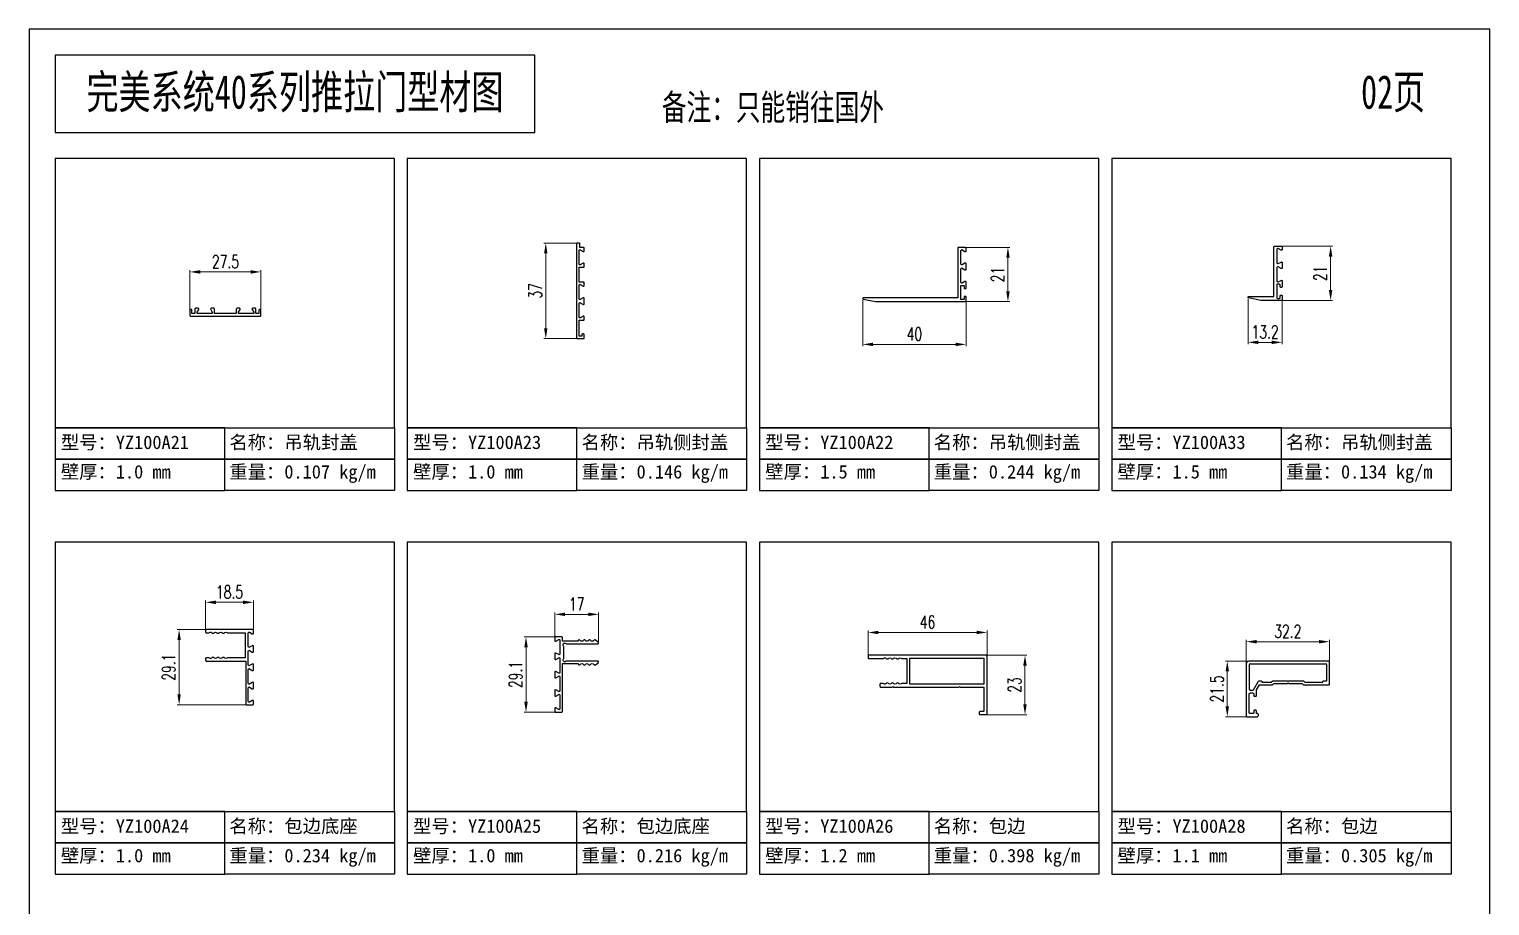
# Model space of a CAD drawing. Header units: millimetres. Extents: x 4423 to 13326, y -1516 to 5738.
# Drawn here: x 9499 to 10064, y 5277 to 5616 of the extents above; entities that cross this region are included whole.
import ezdxf

# ---------------------------------------------------------------- set-up
doc = ezdxf.new("R2010")
doc.units = ezdxf.units.MM
doc.header["$LTSCALE"] = 0.5
doc.layers.add('铝型材', color=1, linetype='Continuous')
doc.styles.add('CTXT', font='romand.shx', dxfattribs={"width": 0.7, "height": 5})
doc.styles.get("Standard").update_dxf_attribs({"font": 'swissc.ttf', "height": 3})
doc.styles.add('汇总标注', font='romand.shx', dxfattribs={"width": 0.7, "height": 5})
doc.dimstyles.new('1汇总比例', dxfattribs={"dimscale": 0, "dimtxt": 5, "dimasz": 4, "dimexe": 0.7, "dimexo": 0.625, "dimgap": 1.5, "dimtad": 1, "dimzin": 9, "dimdsep": 46, "dimtxsty": '汇总标注', "dimcen": 0, "dimclrd": 3, "dimclre": 3, "dimclrt": 2, "dimadec": 1, "dimazin": 2, "dimtfac": 1, "dimtofl": 0, "dimtmove": 0, "dimatfit": 3, "dimfxl": 0, "dimtolj": 1, "dimlwd": 13, "dimlwe": 13, "dimarcsym": 0})

# ---------------------------------------------------------------- blocks, each defined once
blk = doc.blocks.new('*D118')
at = {"layer": 'Defpoints', "color": 0, "lineweight": 30, "ltscale": 0.4, "transparency": 16777216}
for p in [(9561.46, 5521.8), (9561.46, 5505.97), (9588.96, 5505.97)]:
    blk.add_point(p, dxfattribs=at)
at = {"layer": '铝型材', "color": 3, "lineweight": 13, "ltscale": 0.4, "transparency": 16777216}
for p, q in [((9561.46, 5506.59), (9561.46, 5522.5)), ((9584.96, 5521.8), (9565.46, 5521.8)), ((9588.96, 5506.59), (9588.96, 5522.5))]:
    blk.add_line(p, q, dxfattribs=at)
at = {"layer": '铝型材', "color": 3, "lineweight": 30, "ltscale": 0.4, "transparency": 16777216}
for points in [[(9565.46, 5522.46), (9565.46, 5521.13), (9561.46, 5521.8)], [(9584.96, 5522.46), (9584.96, 5521.13), (9588.96, 5521.8)]]:
    blk.add_solid(points, dxfattribs=at)
at = {"layer": '铝型材', "color": 2, "ltscale": 0.4, "transparency": 16777216, "insert": (9575.21, 5525.8), "char_height": 5, "attachment_point": 5, "style": '汇总标注'}
blk.add_mtext('\\A1;27.5', dxfattribs=at)
blk = doc.blocks.new('*D119')
at = {"layer": 'Defpoints', "color": 0, "lineweight": 30, "ltscale": 0.4, "transparency": 16777216}
for p in [(9699.12, 5532.98), (9711.67, 5532.98), (9712.52, 5495.98)]:
    blk.add_point(p, dxfattribs=at)
at = {"layer": '铝型材', "color": 3, "lineweight": 13, "ltscale": 0.4, "transparency": 16777216}
for p, q in [((9711.04, 5532.98), (9698.42, 5532.98)), ((9699.12, 5499.98), (9699.12, 5528.98)), ((9711.89, 5495.98), (9698.42, 5495.98))]:
    blk.add_line(p, q, dxfattribs=at)
at = {"layer": '铝型材', "color": 3, "lineweight": 30, "ltscale": 0.4, "transparency": 16777216}
for points in [[(9698.45, 5528.98), (9699.78, 5528.98), (9699.12, 5532.98)], [(9698.45, 5499.98), (9699.78, 5499.98), (9699.12, 5495.98)]]:
    blk.add_solid(points, dxfattribs=at)
at = {"layer": '铝型材', "color": 2, "ltscale": 0.4, "transparency": 16777216, "insert": (9695.12, 5514.48), "char_height": 5, "attachment_point": 5, "rotation": 90, "style": '汇总标注'}
blk.add_mtext('\\A1;37', dxfattribs=at)
blk = doc.blocks.new('*D120')
at = {"layer": 'Defpoints', "color": 0, "lineweight": 30, "ltscale": 0.4, "transparency": 16777216}
for p in [(9860.03, 5531.29), (9859.02, 5510.29), (9877.91, 5510.29)]:
    blk.add_point(p, dxfattribs=at)
at = {"layer": '铝型材', "color": 3, "lineweight": 13, "ltscale": 0.4, "transparency": 16777216}
for p, q in [((9860.66, 5531.29), (9878.61, 5531.29)), ((9877.91, 5527.29), (9877.91, 5514.29)), ((9859.65, 5510.29), (9878.61, 5510.29))]:
    blk.add_line(p, q, dxfattribs=at)
at = {"layer": '铝型材', "color": 3, "lineweight": 30, "ltscale": 0.4, "transparency": 16777216}
for points in [[(9877.25, 5527.29), (9878.58, 5527.29), (9877.91, 5531.29)], [(9877.25, 5514.29), (9878.58, 5514.29), (9877.91, 5510.29)]]:
    blk.add_solid(points, dxfattribs=at)
at = {"layer": '铝型材', "color": 2, "ltscale": 0.4, "transparency": 16777216, "insert": (9873.91, 5520.79), "char_height": 5, "attachment_point": 5, "rotation": 90, "style": '汇总标注'}
blk.add_mtext('\\A1;21', dxfattribs=at)
blk = doc.blocks.new('*D121')
at = {"layer": 'Defpoints', "color": 0, "lineweight": 30, "ltscale": 0.4, "transparency": 16777216}
for p in [(9821.73, 5511.52), (9861.73, 5511.31), (9821.73, 5493.76)]:
    blk.add_point(p, dxfattribs=at)
at = {"layer": '铝型材', "color": 3, "lineweight": 13, "ltscale": 0.4, "transparency": 16777216}
for p, q in [((9821.73, 5510.9), (9821.73, 5493.06)), ((9861.73, 5510.69), (9861.73, 5493.06)), ((9857.73, 5493.76), (9825.73, 5493.76))]:
    blk.add_line(p, q, dxfattribs=at)
at = {"layer": '铝型材', "color": 3, "lineweight": 30, "ltscale": 0.4, "transparency": 16777216}
for points in [[(9825.73, 5494.42), (9825.73, 5493.09), (9821.73, 5493.76)], [(9857.73, 5494.42), (9857.73, 5493.09), (9861.73, 5493.76)]]:
    blk.add_solid(points, dxfattribs=at)
at = {"layer": '铝型材', "color": 2, "ltscale": 0.4, "transparency": 16777216, "insert": (9841.73, 5497.76), "char_height": 5, "attachment_point": 5, "style": '汇总标注'}
blk.add_mtext('\\A1;40', dxfattribs=at)
blk = doc.blocks.new('*D122')
at = {"layer": 'Defpoints', "color": 0, "lineweight": 30, "ltscale": 0.4, "transparency": 16777216}
for p in [(9982.11, 5531.76), (10002.73, 5531.76), (9982.11, 5510.76)]:
    blk.add_point(p, dxfattribs=at)
at = {"layer": '铝型材', "color": 3, "lineweight": 13, "ltscale": 0.4, "transparency": 16777216}
for p, q in [((9982.73, 5531.76), (10003.43, 5531.76)), ((10002.73, 5514.76), (10002.73, 5527.76)), ((9982.73, 5510.76), (10003.43, 5510.76))]:
    blk.add_line(p, q, dxfattribs=at)
at = {"layer": '铝型材', "color": 3, "lineweight": 30, "ltscale": 0.4, "transparency": 16777216}
for points in [[(10002.06, 5527.76), (10003.4, 5527.76), (10002.73, 5531.76)], [(10002.06, 5514.76), (10003.4, 5514.76), (10002.73, 5510.76)]]:
    blk.add_solid(points, dxfattribs=at)
at = {"layer": '铝型材', "color": 2, "ltscale": 0.4, "transparency": 16777216, "insert": (9998.73, 5521.26), "char_height": 5, "attachment_point": 5, "rotation": 90, "style": '汇总标注'}
blk.add_mtext('\\A1;21', dxfattribs=at)
blk = doc.blocks.new('*D123')
at = {"layer": 'Defpoints', "color": 0, "lineweight": 30, "ltscale": 0.4, "transparency": 16777216}
for p in [(9970.78, 5512), (9983.98, 5511.79), (9970.78, 5494.55)]:
    blk.add_point(p, dxfattribs=at)
at = {"layer": '铝型材', "color": 3, "lineweight": 13, "ltscale": 0.4, "transparency": 16777216}
for p, q in [((9970.78, 5511.37), (9970.78, 5493.85)), ((9983.98, 5511.16), (9983.98, 5493.85)), ((9979.98, 5494.55), (9974.78, 5494.55))]:
    blk.add_line(p, q, dxfattribs=at)
at = {"layer": '铝型材', "color": 3, "lineweight": 30, "ltscale": 0.4, "transparency": 16777216}
for points in [[(9974.78, 5495.22), (9974.78, 5493.88), (9970.78, 5494.55)], [(9979.98, 5495.22), (9979.98, 5493.88), (9983.98, 5494.55)]]:
    blk.add_solid(points, dxfattribs=at)
at = {"layer": '铝型材', "color": 2, "ltscale": 0.4, "transparency": 16777216, "insert": (9977.38, 5498.55), "char_height": 5, "attachment_point": 5, "style": '汇总标注'}
blk.add_mtext('\\A1;13.2', dxfattribs=at)
blk = doc.blocks.new('*D124')
at = {"layer": 'Defpoints', "color": 0, "lineweight": 30, "ltscale": 0.4, "transparency": 16777216}
for p in [(9567.55, 5393.96), (9567.55, 5382.75), (9586.05, 5382.56)]:
    blk.add_point(p, dxfattribs=at)
at = {"layer": '铝型材', "color": 3, "lineweight": 13, "ltscale": 0.4, "transparency": 16777216}
for p, q in [((9567.55, 5383.38), (9567.55, 5394.66)), ((9582.05, 5393.96), (9571.55, 5393.96)), ((9586.05, 5383.19), (9586.05, 5394.66))]:
    blk.add_line(p, q, dxfattribs=at)
at = {"layer": '铝型材', "color": 3, "lineweight": 30, "ltscale": 0.4, "transparency": 16777216}
for points in [[(9571.55, 5394.63), (9571.55, 5393.29), (9567.55, 5393.96)], [(9582.05, 5394.63), (9582.05, 5393.29), (9586.05, 5393.96)]]:
    blk.add_solid(points, dxfattribs=at)
at = {"layer": '铝型材', "color": 2, "ltscale": 0.4, "transparency": 16777216, "insert": (9576.8, 5397.96), "char_height": 5, "attachment_point": 5, "style": '汇总标注'}
blk.add_mtext('\\A1;18.5', dxfattribs=at)
blk = doc.blocks.new('*D125')
at = {"layer": 'Defpoints', "color": 0, "lineweight": 30, "ltscale": 0.4, "transparency": 16777216}
for p in [(9568.74, 5383.4), (9557.29, 5354.3), (9584.55, 5354.3)]:
    blk.add_point(p, dxfattribs=at)
at = {"layer": '铝型材', "color": 3, "lineweight": 13, "ltscale": 0.4, "transparency": 16777216}
for p, q in [((9568.11, 5383.4), (9556.59, 5383.4)), ((9557.29, 5379.4), (9557.29, 5358.3)), ((9583.93, 5354.3), (9556.59, 5354.3))]:
    blk.add_line(p, q, dxfattribs=at)
at = {"layer": '铝型材', "color": 3, "lineweight": 30, "ltscale": 0.4, "transparency": 16777216}
for points in [[(9556.62, 5379.4), (9557.95, 5379.4), (9557.29, 5383.4)], [(9556.62, 5358.3), (9557.95, 5358.3), (9557.29, 5354.3)]]:
    blk.add_solid(points, dxfattribs=at)
at = {"layer": '铝型材', "color": 2, "ltscale": 0.4, "transparency": 16777216, "insert": (9553.29, 5368.85), "char_height": 5, "attachment_point": 5, "rotation": 90, "style": '汇总标注'}
blk.add_mtext('\\A1;29.1', dxfattribs=at)
blk = doc.blocks.new('*D126')
at = {"layer": 'Defpoints', "color": 0, "lineweight": 30, "ltscale": 0.4, "transparency": 16777216}
for p in [(9719.58, 5389.3), (9702.58, 5379.84), (9719.58, 5378.19)]:
    blk.add_point(p, dxfattribs=at)
at = {"layer": '铝型材', "color": 3, "lineweight": 13, "ltscale": 0.4, "transparency": 16777216}
for p, q in [((9702.58, 5380.47), (9702.58, 5390)), ((9706.58, 5389.3), (9715.58, 5389.3)), ((9719.58, 5378.82), (9719.58, 5390))]:
    blk.add_line(p, q, dxfattribs=at)
at = {"layer": '铝型材', "color": 3, "lineweight": 30, "ltscale": 0.4, "transparency": 16777216}
for points in [[(9706.58, 5389.97), (9706.58, 5388.63), (9702.58, 5389.3)], [(9715.58, 5389.97), (9715.58, 5388.63), (9719.58, 5389.3)]]:
    blk.add_solid(points, dxfattribs=at)
at = {"layer": '铝型材', "color": 2, "ltscale": 0.4, "transparency": 16777216, "insert": (9711.08, 5393.3), "char_height": 5, "attachment_point": 5, "style": '汇总标注'}
blk.add_mtext('\\A1;17', dxfattribs=at)
blk = doc.blocks.new('*D127')
at = {"layer": 'Defpoints', "color": 0, "lineweight": 30, "ltscale": 0.4, "transparency": 16777216}
for p in [(9704.08, 5380.57), (9691.48, 5351.47), (9704.08, 5351.47)]:
    blk.add_point(p, dxfattribs=at)
at = {"layer": '铝型材', "color": 3, "lineweight": 13, "ltscale": 0.4, "transparency": 16777216}
for p, q in [((9703.45, 5380.57), (9690.78, 5380.57)), ((9691.48, 5376.57), (9691.48, 5355.47)), ((9703.45, 5351.47), (9690.78, 5351.47))]:
    blk.add_line(p, q, dxfattribs=at)
at = {"layer": '铝型材', "color": 3, "lineweight": 30, "ltscale": 0.4, "transparency": 16777216}
for points in [[(9690.82, 5376.57), (9692.15, 5376.57), (9691.48, 5380.57)], [(9690.82, 5355.47), (9692.15, 5355.47), (9691.48, 5351.47)]]:
    blk.add_solid(points, dxfattribs=at)
at = {"layer": '铝型材', "color": 2, "ltscale": 0.4, "transparency": 16777216, "insert": (9687.48, 5366.02), "char_height": 5, "attachment_point": 5, "rotation": 90, "style": '汇总标注'}
blk.add_mtext('\\A1;29.1', dxfattribs=at)
blk = doc.blocks.new('*D128')
at = {"layer": 'Defpoints', "color": 0, "lineweight": 30, "ltscale": 0.4, "transparency": 16777216}
for p in [(9823.81, 5382.29), (9823.81, 5372.83), (9869.81, 5371.79)]:
    blk.add_point(p, dxfattribs=at)
at = {"layer": '铝型材', "color": 3, "lineweight": 13, "ltscale": 0.4, "transparency": 16777216}
for p, q in [((9823.81, 5373.46), (9823.81, 5382.99)), ((9865.81, 5382.29), (9827.81, 5382.29)), ((9869.81, 5372.41), (9869.81, 5382.99))]:
    blk.add_line(p, q, dxfattribs=at)
at = {"layer": '铝型材', "color": 3, "lineweight": 30, "ltscale": 0.4, "transparency": 16777216}
for points in [[(9827.81, 5382.96), (9827.81, 5381.63), (9823.81, 5382.29)], [(9865.81, 5382.96), (9865.81, 5381.63), (9869.81, 5382.29)]]:
    blk.add_solid(points, dxfattribs=at)
at = {"layer": '铝型材', "color": 2, "ltscale": 0.4, "transparency": 16777216, "insert": (9846.81, 5386.29), "char_height": 5, "attachment_point": 5, "style": '汇总标注'}
blk.add_mtext('\\A1;46', dxfattribs=at)
blk = doc.blocks.new('*D129')
at = {"layer": 'Defpoints', "color": 0, "lineweight": 30, "ltscale": 0.4, "transparency": 16777216}
for p in [(9867.11, 5373.48), (9868.31, 5350.48), (9884.5, 5350.48)]:
    blk.add_point(p, dxfattribs=at)
at = {"layer": '铝型材', "color": 3, "lineweight": 13, "ltscale": 0.4, "transparency": 16777216}
for p, q in [((9867.73, 5373.48), (9885.2, 5373.48)), ((9884.5, 5369.48), (9884.5, 5354.48)), ((9868.94, 5350.48), (9885.2, 5350.48))]:
    blk.add_line(p, q, dxfattribs=at)
at = {"layer": '铝型材', "color": 3, "lineweight": 30, "ltscale": 0.4, "transparency": 16777216}
for points in [[(9883.83, 5369.48), (9885.17, 5369.48), (9884.5, 5373.48)], [(9883.83, 5354.48), (9885.17, 5354.48), (9884.5, 5350.48)]]:
    blk.add_solid(points, dxfattribs=at)
at = {"layer": '铝型材', "color": 2, "ltscale": 0.4, "transparency": 16777216, "insert": (9880.5, 5361.98), "char_height": 5, "attachment_point": 5, "rotation": 90, "style": '汇总标注'}
blk.add_mtext('\\A1;23', dxfattribs=at)
blk = doc.blocks.new('*D130')
at = {"layer": 'Defpoints', "color": 0, "lineweight": 30, "ltscale": 0.4, "transparency": 16777216}
for p in [(10002.27, 5378.72), (9970.07, 5368.74), (10002.27, 5368.74)]:
    blk.add_point(p, dxfattribs=at)
at = {"layer": '铝型材', "color": 3, "lineweight": 13, "ltscale": 0.4, "transparency": 16777216}
for p, q in [((9970.07, 5369.37), (9970.07, 5379.42)), ((10002.27, 5369.37), (10002.27, 5379.42)), ((9974.07, 5378.72), (9998.27, 5378.72))]:
    blk.add_line(p, q, dxfattribs=at)
at = {"layer": '铝型材', "color": 3, "lineweight": 30, "ltscale": 0.4, "transparency": 16777216}
for points in [[(9974.07, 5379.38), (9974.07, 5378.05), (9970.07, 5378.72)], [(9998.27, 5379.38), (9998.27, 5378.05), (10002.27, 5378.72)]]:
    blk.add_solid(points, dxfattribs=at)
at = {"layer": '铝型材', "color": 2, "ltscale": 0.4, "transparency": 16777216, "insert": (9986.17, 5382.72), "char_height": 5, "attachment_point": 5, "style": '汇总标注'}
blk.add_mtext('\\A1;32.2', dxfattribs=at)
blk = doc.blocks.new('*D131')
at = {"layer": 'Defpoints', "color": 0, "lineweight": 30, "ltscale": 0.4, "transparency": 16777216}
for p in [(9973.49, 5371.19), (9962.75, 5349.69), (9971.32, 5349.69)]:
    blk.add_point(p, dxfattribs=at)
at = {"layer": '铝型材', "color": 3, "lineweight": 13, "ltscale": 0.4, "transparency": 16777216}
for p, q in [((9972.87, 5371.19), (9962.05, 5371.19)), ((9962.75, 5367.19), (9962.75, 5353.69)), ((9970.7, 5349.69), (9962.05, 5349.69))]:
    blk.add_line(p, q, dxfattribs=at)
at = {"layer": '铝型材', "color": 3, "lineweight": 30, "ltscale": 0.4, "transparency": 16777216}
for points in [[(9962.09, 5367.19), (9963.42, 5367.19), (9962.75, 5371.19)], [(9962.09, 5353.69), (9963.42, 5353.69), (9962.75, 5349.69)]]:
    blk.add_solid(points, dxfattribs=at)
at = {"layer": '铝型材', "color": 2, "ltscale": 0.4, "transparency": 16777216, "insert": (9958.75, 5360.44), "char_height": 5, "attachment_point": 5, "rotation": 90, "style": '汇总标注'}
blk.add_mtext('\\A1;21.5', dxfattribs=at)
blk = doc.blocks.new('YZ100A21', base_point=(25.12, 9.23))
at = {"layer": '铝型材', "ltscale": 0.4}
blk.add_lwpolyline([(11.37, 11.43), (11.37, 9.53, 0.414214), (11.67, 9.23), (38.57, 9.23, 0.414214), (38.87, 9.53), (38.87, 11.43, 0.414214), (38.57, 11.73), (38.37, 11.73, 0.414214), (38.07, 11.43), (38.07, 10.23), (36.92, 10.23), (36.92, 11.93, 0.414214), (36.62, 12.23), (35.67, 12.23, 0.57735), (35.41, 11.78), (36.05, 10.68, -0.57735), (35.79, 10.23), (30.46, 10.23, -0.57735), (30.2, 10.68), (30.83, 11.78, 0.57735), (30.57, 12.23), (29.62, 12.23, 0.414214), (29.32, 11.93), (29.32, 10.23), (20.92, 10.23), (20.92, 11.93, 0.414214), (20.62, 12.23), (19.67, 12.23, 0.57735), (19.41, 11.78), (20.05, 10.68, -0.57735), (19.79, 10.23), (14.46, 10.23, -0.57735), (14.2, 10.68), (14.83, 11.78, 0.57735), (14.57, 12.23), (13.62, 12.23, 0.414214), (13.32, 11.93), (13.32, 10.23), (12.17, 10.23), (12.17, 11.43, 0.414214), (11.87, 11.73), (11.67, 11.73, 0.414214)], format="xyb", close=True, dxfattribs=at)
blk = doc.blocks.new('YZ100A23', base_point=(17.48, 7.09))
at = {"layer": '铝型材', "ltscale": 0.4}
blk.add_lwpolyline([(20.48, 1.07), (20.48, 2.27, 0.414214), (20.18, 2.57), (19.78, 2.57, 0.414214), (19.48, 2.27), (19.48, 1.77), (18.48, 1.77), (18.48, 7.94), (20.18, 7.94, 0.414214), (20.48, 8.24), (20.48, 9.19, 0.57735), (20.03, 9.45), (18.93, 8.81, -0.57735), (18.48, 9.07), (18.48, 14.4, -0.57735), (18.93, 14.66), (20.03, 14.03, 0.57735), (20.48, 14.29), (20.48, 16.29, 0.57735), (20.03, 16.55), (18.93, 15.91, -0.57735), (18.48, 16.17), (18.48, 21.5, -0.57735), (18.93, 21.76), (20.03, 21.13, 0.57735), (20.48, 21.39), (20.48, 22.34, 0.414214), (20.18, 22.64), (18.48, 22.64), (18.48, 28.43), (20.18, 28.43, 0.414214), (20.48, 28.73), (20.48, 29.68, 0.57735), (20.03, 29.94), (18.93, 29.31, -0.57735), (18.48, 29.57), (18.48, 34.9, -0.57735), (18.93, 35.16), (20.03, 34.52, 0.57735), (20.48, 34.78), (20.48, 35.73, 0.414214), (20.18, 36.03), (18.78, 36.03), (18.78, 37.47, 0.414214), (18.48, 37.77), (17.78, 37.77, 0.414214), (17.48, 37.47), (17.48, 1.07, 0.414214), (17.78, 0.77), (20.18, 0.77, 0.414214)], format="xyb", close=True, dxfattribs=at)
blk = doc.blocks.new('YZ100A22', base_point=(50.32, 4.17))
at = {"layer": '铝型材', "ltscale": 0.4}
blk.add_lwpolyline([(52.72, 3.77, -0.414214), (52.42, 3.47), (51.72, 3.47, -0.414214), (51.42, 3.77), (51.42, 8.67, -0.414214), (51.72, 8.97), (52.42, 8.97, -0.414214), (52.72, 8.67), (52.72, 8.02, 0.414214), (53.02, 7.72), (53.22, 7.72, 0.414214), (53.52, 8.02), (53.52, 10.19, 0.57735), (53.07, 10.45), (51.97, 9.81, -0.57735), (51.52, 10.07), (51.52, 15.4, -0.57735), (51.97, 15.66), (53.07, 15.03, 0.57735), (53.52, 15.29), (53.52, 17.29, 0.57735), (53.07, 17.55), (51.97, 16.91, -0.57735), (51.52, 17.17), (51.52, 22.5, -0.57735), (51.97, 22.76), (53.07, 22.13, 0.57735), (53.52, 22.39), (53.52, 23.17, 0.414214), (53.02, 23.67), (50.62, 23.67, 0.414214), (50.32, 23.37), (50.32, 4.17), (13.72, 4.17, 0.414214), (13.52, 3.97), (13.52, 3.84, 0.357511), (13.68, 3.64), (18.42, 2.69, 0.049389), (18.62, 2.67), (53.22, 2.67, 0.414214), (53.52, 2.97), (53.52, 4.42, 0.414214), (53.22, 4.72), (53.02, 4.72, 0.414214), (52.72, 4.42)], format="xyb", close=True, dxfattribs=at)
blk = doc.blocks.new('YZ100A33', base_point=(24.11, 5.93))
at = {"layer": '铝型材', "ltscale": 0.4}
blk.add_lwpolyline([(26.51, 5.53), (26.51, 6.18, -0.414214), (26.81, 6.48), (27.01, 6.48, -0.414214), (27.31, 6.18), (27.31, 4.73, -0.414214), (27.01, 4.43), (19.21, 4.43, -0.049389), (19.01, 4.45), (14.27, 5.4, -0.357511), (14.11, 5.59), (14.11, 5.73, -0.414214), (14.31, 5.93), (24.11, 5.93), (24.11, 25.13, -0.414214), (24.41, 25.43), (26.81, 25.43, -0.414214), (27.31, 24.93), (27.31, 24.14, -0.57735), (26.86, 23.88), (25.76, 24.52, 0.57735), (25.31, 24.26), (25.31, 18.93, 0.57735), (25.76, 18.67), (26.86, 19.3, -0.57735), (27.31, 19.04), (27.31, 17.04, -0.57735), (26.86, 16.78), (25.76, 17.42, 0.57735), (25.31, 17.16), (25.31, 11.83, 0.57735), (25.76, 11.57), (26.86, 12.2, -0.57735), (27.31, 11.94), (27.31, 9.78, -0.414214), (27.01, 9.48), (26.81, 9.48, -0.414214), (26.51, 9.78), (26.51, 10.43, 0.414214), (26.21, 10.73), (25.51, 10.73, 0.414214), (25.21, 10.43), (25.21, 5.53, 0.414214), (25.51, 5.23), (26.21, 5.23, 0.414214)], format="xyb", close=True, dxfattribs=at)
blk = doc.blocks.new('YZ100A24', base_point=(30.61, 30.28))
at = {"layer": '铝型材', "ltscale": 0.4}
blk.add_lwpolyline([(32.61, 5.42), (32.61, 6.5, 0.57735), (32.16, 6.76), (31.06, 6.13, -0.57735), (30.61, 6.39), (30.61, 11.72, -0.57735), (31.06, 11.98), (32.16, 11.34, 0.57735), (32.61, 11.6), (32.61, 13.53, 0.57735), (32.16, 13.79), (31.06, 13.16, -0.57735), (30.61, 13.42), (30.61, 18.82, -0.57735), (31.06, 19.08), (32.16, 18.44, 0.57735), (32.61, 18.7), (32.61, 20.63, 0.57735), (32.16, 20.89), (31.06, 20.26, -0.57735), (30.61, 20.52), (30.61, 25.92, -0.57735), (31.06, 26.18), (32.16, 25.54, 0.57735), (32.61, 25.8), (32.61, 27.73, 0.57735), (32.16, 27.99), (31.06, 27.36, -0.57735), (30.61, 27.62), (30.61, 32.95, -0.57735), (31.06, 33.21), (32.16, 32.57, 0.57735), (32.61, 32.83), (32.61, 33.92, 0.414214), (32.31, 34.22), (14.41, 34.22, 0.414214), (14.11, 33.92), (14.11, 33.22, 0.414214), (14.41, 32.92), (15.35, 32.92, -0.424619), (16.34, 33.08), (16.62, 32.87, 0.333333), (17.22, 32.87), (17.5, 33.08, -0.333411), (18.34, 33.08), (18.62, 32.87, 0.333333), (19.22, 32.87), (19.5, 33.08, -0.333372), (20.34, 33.08), (20.62, 32.87, 0.333333), (21.22, 32.87), (21.5, 33.08, -0.343771), (22.36, 33.06), (22.54, 32.92), (29.41, 32.92), (29.41, 23.32), (22.54, 23.32), (22.36, 23.17, -0.343805), (21.5, 23.16), (21.22, 23.37, 0.333333), (20.62, 23.37), (20.34, 23.16, -0.333411), (19.5, 23.16), (19.22, 23.37, 0.333333), (18.62, 23.37), (18.34, 23.16, -0.333411), (17.5, 23.16), (17.22, 23.37, 0.333333), (16.62, 23.37), (16.34, 23.16, -0.424619), (15.35, 23.32), (14.41, 23.32, 0.414214), (14.11, 23.02), (14.11, 22.32, 0.414214), (14.41, 22.02), (29.61, 22.02), (29.61, 5.42, 0.414214), (29.91, 5.12), (32.31, 5.12, 0.414214)], format="xyb", close=True, dxfattribs=at)
blk = doc.blocks.new('YZ100A25', base_point=(15.76, 26.91))
at = {"layer": '铝型材', "ltscale": 0.4}
blk.add_lwpolyline([(18.16, 21.43, -1.010051), (17.17, 22.42, 0.201513), (17.26, 22.63), (17.26, 27.05, 0.201513), (17.17, 27.27, -1.010051), (18.16, 28.26, 0.201513), (18.38, 28.17), (30.46, 28.17, 0.703367), (30.65, 28.7), (29.54, 29.62, 0.451183), (28.89, 29.51, -0.55), (27.63, 29.51, 0.55), (26.89, 29.51, -0.55), (25.63, 29.51, 0.55), (24.89, 29.51, -0.55), (23.63, 29.51, 0.862479), (22.84, 29.17), (16.76, 29.17), (16.76, 30.54, 0.414214), (16.46, 30.84), (14.06, 30.84, 0.414214), (13.76, 30.54), (13.76, 29.46, 0.57735), (14.21, 29.2), (15.31, 29.83, -0.57735), (15.76, 29.57), (15.76, 24.24, -0.57735), (15.31, 23.98), (14.21, 24.62, 0.57735), (13.76, 24.36), (13.76, 22.43, 0.57735), (14.21, 22.17), (15.31, 22.8, -0.57735), (15.76, 22.54), (15.76, 17.14, -0.57735), (15.31, 16.88), (14.21, 17.52, 0.57735), (13.76, 17.26), (13.76, 15.33, 0.57735), (14.21, 15.07), (15.31, 15.7, -0.57735), (15.76, 15.44), (15.76, 10.04, -0.57735), (15.31, 9.78), (14.21, 10.42, 0.57735), (13.76, 10.16), (13.76, 8.23, 0.57735), (14.21, 7.97), (15.31, 8.6, -0.57735), (15.76, 8.34), (15.76, 3.01, -0.57735), (15.31, 2.75), (14.21, 3.39, 0.57735), (13.76, 3.13), (13.76, 2.04, 0.414214), (14.06, 1.74), (16.46, 1.74, 0.414214), (16.76, 2.04), (16.76, 20.52), (22.84, 20.52, 0.862479), (23.63, 20.17, -0.55), (24.89, 20.17, 0.55), (25.63, 20.17, -0.55), (26.89, 20.17, 0.55), (27.63, 20.17, -0.55), (28.89, 20.17, 0.451183), (29.54, 20.07), (30.65, 20.99, 0.703367), (30.46, 21.52), (18.38, 21.52, 0.201513)], format="xyb", close=True, dxfattribs=at)
blk = doc.blocks.new('YZ100A26', base_point=(58.49, 18.15))
at = {"layer": '铝型材', "ltscale": 0.4}
blk.add_lwpolyline([(57.29, 3.61, -0.414214), (56.99, 3.31), (55.79, 3.31, 0.414214), (55.49, 3.01), (55.49, 2.41, 0.414214), (55.79, 2.11), (58.19, 2.11, 0.414214), (58.49, 2.41), (58.49, 24.81, 0.414214), (58.19, 25.11), (12.78, 25.11, 0.414214), (12.48, 24.81), (12.48, 24.11, 0.414214), (12.78, 23.81), (18.32, 23.81, -0.424619), (19.31, 23.97), (19.59, 23.76, 0.333333), (20.19, 23.76), (20.47, 23.97, -0.333411), (21.31, 23.97), (21.59, 23.76, 0.333333), (22.19, 23.76), (22.47, 23.97, -0.333411), (23.31, 23.97), (23.59, 23.76, 0.333333), (24.19, 23.76), (24.47, 23.97, -0.343805), (25.34, 23.95), (25.51, 23.81), (27.48, 23.81), (27.48, 14.21), (25.51, 14.21), (25.34, 14.06, -0.343771), (24.47, 14.05), (24.19, 14.26, 0.333333), (23.59, 14.26), (23.31, 14.05, -0.333372), (22.47, 14.05), (22.19, 14.26, 0.333333), (21.59, 14.26), (21.31, 14.05, -0.333411), (20.47, 14.05), (20.19, 14.26, 0.333333), (19.59, 14.26), (19.31, 14.05, -0.424619), (18.32, 14.21), (17.38, 14.21, 0.414214), (17.08, 13.91), (17.08, 13.06, 0.414214), (17.38, 12.76), (21.78, 12.76), (22.08, 13.06), (22.38, 12.76), (47.59, 12.76), (47.89, 13.06), (48.19, 12.76), (57.29, 12.76)], format="xyb", close=True, dxfattribs=at)
blk.add_lwpolyline([(57.29, 23.91), (57.29, 13.96), (28.68, 13.96), (28.68, 23.91)], close=True, dxfattribs=at)
blk = doc.blocks.new('YZ100A28', base_point=(16.68, 19.5))
at = {"layer": '铝型材', "ltscale": 0.4}
for points in [[(48.58, 24.99), (17.68, 24.99, 0.414214), (16.68, 23.99), (16.68, 3.79, 0.414214), (16.98, 3.49), (20.88, 3.49, 0.414214), (21.38, 3.99), (21.38, 4.39, 0.414214), (21.08, 4.69), (20.68, 4.69), (20.68, 5.69, 0.414214), (20.38, 5.99), (19.88, 5.99, 0.414214), (19.58, 5.69), (19.58, 4.99, -0.414214), (19.28, 4.69), (18.18, 4.69, -0.414214), (17.88, 4.99), (17.88, 12.39, -0.414214), (18.18, 12.69), (19.28, 12.69, -0.414214), (19.58, 12.39), (19.58, 11.69, 0.414214), (19.88, 11.39), (20.38, 11.39, 0.414214), (20.68, 11.69), (20.68, 13.71, -0.131652), (20.72, 13.86), (21.83, 15.79), (26.88, 15.79), (27.38, 16.29), (32.58, 16.29), (32.88, 16.59), (33.18, 16.29), (38.38, 16.29), (38.88, 15.79), (48.58, 15.79, 0.414214), (48.88, 16.09), (48.88, 24.69, 0.414214)], [(22.4, 17.39, -0.414214), (22.7, 17.09), (22.7, 16.89), (26.3, 16.89, 0.198912), (26.51, 16.98), (26.92, 17.39), (38.83, 17.39), (39.25, 16.98, 0.198912), (39.46, 16.89), (46.38, 16.89), (46.38, 17.09, -0.414214), (46.68, 17.39), (47.88, 17.39), (47.88, 23.89), (17.88, 23.89), (17.88, 14.09, 0.414214), (18.18, 13.79), (19.24, 13.79, 0.267949), (19.5, 13.94), (21.4, 17.24, -0.267949), (21.66, 17.39)]]:
    blk.add_lwpolyline(points, format="xyb", close=True, dxfattribs=at)

msp = doc.modelspace()

# ---------------------------------------------------------------- linework, layer by layer
at = {"layer": '铝型材', "ltscale": 0.4}
for points in [[(9499.2993, 4833.2095), (10064.2993, 4833.2095), (10064.2993, 5615.7095), (9499.2993, 5615.7095)], [(9509.2993, 5575.7095), (9694.9518, 5575.7095), (9694.9518, 5605.7095), (9509.2993, 5605.7095)], [(9509.2993, 5461.5153), (9640.5493, 5461.5153), (9640.5493, 5565.7095), (9509.2993, 5565.7095)], [(9645.5493, 5461.5153), (9776.7993, 5461.5153), (9776.7993, 5565.7095), (9645.5493, 5565.7095)], [(9781.7993, 5461.5153), (9913.0493, 5461.5153), (9913.0493, 5565.7095), (9781.7993, 5565.7095)], [(9918.0493, 5461.5153), (10049.2993, 5461.5153), (10049.2993, 5565.7095), (9918.0493, 5565.7095)], [(9509.2993, 5449.3624), (9574.9243, 5449.3624), (9574.9243, 5461.5153), (9509.2993, 5461.5153)], [(9574.9243, 5461.5153), (9640.5493, 5461.5153), (9640.5493, 5449.3624), (9574.9243, 5449.3624)], [(9645.5493, 5449.3624), (9711.1743, 5449.3624), (9711.1743, 5461.5153), (9645.5493, 5461.5153)], [(9711.1743, 5461.5153), (9776.7993, 5461.5153), (9776.7993, 5449.3624), (9711.1743, 5449.3624)], [(9781.7993, 5449.3624), (9847.4243, 5449.3624), (9847.4243, 5461.5153), (9781.7993, 5461.5153)], [(9847.4243, 5461.5153), (9913.0493, 5461.5153), (9913.0493, 5449.3624), (9847.4243, 5449.3624)], [(9918.0493, 5449.3624), (9983.6743, 5449.3624), (9983.6743, 5461.5153), (9918.0493, 5461.5153)], [(9983.6743, 5461.5153), (10049.2993, 5461.5153), (10049.2993, 5449.3624), (9983.6743, 5449.3624)], [(9509.2993, 5437.2095), (9574.9243, 5437.2095), (9574.9243, 5449.3624), (9509.2993, 5449.3624)], [(9574.9243, 5449.3624), (9640.5493, 5449.3624), (9640.5493, 5437.2095), (9574.9243, 5437.2095)], [(9645.5493, 5437.2095), (9711.1743, 5437.2095), (9711.1743, 5449.3624), (9645.5493, 5449.3624)], [(9711.1743, 5449.3624), (9776.7993, 5449.3624), (9776.7993, 5437.2095), (9711.1743, 5437.2095)], [(9781.7993, 5437.2095), (9847.4243, 5437.2095), (9847.4243, 5449.3624), (9781.7993, 5449.3624)], [(9847.4243, 5449.3624), (9913.0493, 5449.3624), (9913.0493, 5437.2095), (9847.4243, 5437.2095)], [(9918.0493, 5437.2095), (9983.6743, 5437.2095), (9983.6743, 5449.3624), (9918.0493, 5449.3624)], [(9983.6743, 5449.3624), (10049.2993, 5449.3624), (10049.2993, 5437.2095), (9983.6743, 5437.2095)], [(9509.2993, 5313.0153), (9640.5493, 5313.0153), (9640.5493, 5417.2095), (9509.2993, 5417.2095)], [(9645.5493, 5313.0153), (9776.7993, 5313.0153), (9776.7993, 5417.2095), (9645.5493, 5417.2095)], [(9781.7993, 5313.0153), (9913.0493, 5313.0153), (9913.0493, 5417.2095), (9781.7993, 5417.2095)], [(9918.0493, 5313.0153), (10049.2993, 5313.0153), (10049.2993, 5417.2095), (9918.0493, 5417.2095)], [(9509.2993, 5300.8624), (9574.9243, 5300.8624), (9574.9243, 5313.0153), (9509.2993, 5313.0153)], [(9574.9243, 5313.0153), (9640.5493, 5313.0153), (9640.5493, 5300.8624), (9574.9243, 5300.8624)], [(9645.5493, 5300.8624), (9711.1743, 5300.8624), (9711.1743, 5313.0153), (9645.5493, 5313.0153)], [(9711.1743, 5313.0153), (9776.7993, 5313.0153), (9776.7993, 5300.8624), (9711.1743, 5300.8624)], [(9781.7993, 5300.8624), (9847.4243, 5300.8624), (9847.4243, 5313.0153), (9781.7993, 5313.0153)], [(9847.4243, 5313.0153), (9913.0493, 5313.0153), (9913.0493, 5300.8624), (9847.4243, 5300.8624)], [(9918.0493, 5300.8624), (9983.6743, 5300.8624), (9983.6743, 5313.0153), (9918.0493, 5313.0153)], [(9983.6743, 5313.0153), (10049.2993, 5313.0153), (10049.2993, 5300.8624), (9983.6743, 5300.8624)], [(9509.2993, 5288.7095), (9574.9243, 5288.7095), (9574.9243, 5300.8624), (9509.2993, 5300.8624)], [(9574.9243, 5300.8624), (9640.5493, 5300.8624), (9640.5493, 5288.7095), (9574.9243, 5288.7095)], [(9645.5493, 5288.7095), (9711.1743, 5288.7095), (9711.1743, 5300.8624), (9645.5493, 5300.8624)], [(9711.1743, 5300.8624), (9776.7993, 5300.8624), (9776.7993, 5288.7095), (9711.1743, 5288.7095)], [(9781.7993, 5288.7095), (9847.4243, 5288.7095), (9847.4243, 5300.8624), (9781.7993, 5300.8624)], [(9847.4243, 5300.8624), (9913.0493, 5300.8624), (9913.0493, 5288.7095), (9847.4243, 5288.7095)], [(9918.0493, 5288.7095), (9983.6743, 5288.7095), (9983.6743, 5300.8624), (9918.0493, 5300.8624)], [(9983.6743, 5300.8624), (10049.2993, 5300.8624), (10049.2993, 5288.7095), (9983.6743, 5288.7095)]]:
    msp.add_lwpolyline(points, close=True, dxfattribs=at)

# ---------------------------------------------------------------- block references
for name, p in [('YZ100A23', (9711.0182, 5502.3018)), ('YZ100A33', (9980.7837, 5512.2633)), ('YZ100A22', (9858.5326, 5511.7895)), ('YZ100A21', (9575.206, 5504.7152)), ('YZ100A24', (9584.0539, 5379.4695)), ('YZ100A25', (9704.5764, 5376.6349)), ('YZ100A26', (9869.8134, 5366.5326)), ('YZ100A28', (9970.0723, 5365.6998))]:
    msp.add_blockref(name, p, dxfattribs=at)

# ---------------------------------------------------------------- texts
at = {"layer": '铝型材', "ltscale": 0.4, "style": 'CTXT'}
for s, insert, char_height, width, attachment_point in [('{\\fSimSun|b0|i0|c134|p2;完美系统40系列推拉门型材图}', (9602.1256, 5590.7095), 13, 185.65256, 5), ('{\\fSimSun|b0|i0|c134|p2;02页}', (10039.2993, 5590.7095), 13, 31.218653, 6), ('{\\fSimSun|b0|i0|c134|p2;备注：只能销往国外}', (9786.9873, 5584.9714), 10, 174.070901, 5)]:
    msp.add_mtext(s, dxfattribs=dict(at, insert=insert, char_height=char_height, width=width, attachment_point=attachment_point))
at = {"layer": '铝型材', "ltscale": 0.4, "char_height": 5.1984, "attachment_point": 1}
for s, insert in [('{\\fSimSun|b0|i0|c134|p2;型号：YZ100A21}', (9511.5298, 5458.4685)), ('{\\fSimSun|b0|i0|c134|p2;名称：吊轨封盖}', (9576.7222, 5458.4685)), ('{\\fSimSun|b0|i0|c134|p2;型号：YZ100A23}', (9647.7798, 5458.4685)), ('{\\fSimSun|b0|i0|c134|p2;名称：吊轨侧封盖}', (9712.9722, 5458.4685)), ('{\\fSimSun|b0|i0|c134|p2;型号：YZ100A22}', (9784.0298, 5458.4685)), ('{\\fSimSun|b0|i0|c134|p2;名称：吊轨侧封盖}', (9849.2222, 5458.4685)), ('{\\fSimSun|b0|i0|c134|p2;型号：YZ100A33}', (9920.2798, 5458.4685)), ('{\\fSimSun|b0|i0|c134|p2;名称：吊轨侧封盖}', (9985.4722, 5458.4685)), ('{\\fSimSun|b0|i0|c134|p2;壁厚：1.0 mm}', (9511.5298, 5447.0603)), ('{\\fSimSun|b0|i0|c134|p2;重量：0.107 kg/m}', (9576.7222, 5447.0603)), ('{\\fSimSun|b0|i0|c134|p2;壁厚：1.0 mm}', (9647.7798, 5447.0603)), ('{\\fSimSun|b0|i0|c134|p2;重量：0.146 kg/m}', (9712.9722, 5447.0603)), ('{\\fSimSun|b0|i0|c134|p2;壁厚：1.5 mm}', (9784.0298, 5447.0603)), ('{\\fSimSun|b0|i0|c134|p2;重量：0.244 kg/m}', (9849.2222, 5447.0603)), ('{\\fSimSun|b0|i0|c134|p2;壁厚：1.5 mm}', (9920.2798, 5447.0603)), ('{\\fSimSun|b0|i0|c134|p2;重量：0.134 kg/m}', (9985.4722, 5447.0603)), ('{\\fSimSun|b0|i0|c134|p2;型号：YZ100A24}', (9511.5298, 5309.9685)), ('{\\fSimSun|b0|i0|c134|p2;名称：包边底座}', (9576.7222, 5309.9685)), ('{\\fSimSun|b0|i0|c134|p2;型号：YZ100A25}', (9647.7798, 5309.9685)), ('{\\fSimSun|b0|i0|c134|p2;名称：包边底座}', (9712.9722, 5309.9685)), ('{\\fSimSun|b0|i0|c134|p2;型号：YZ100A26}', (9784.0298, 5309.9685)), ('{\\fSimSun|b0|i0|c134|p2;名称：包边}', (9849.2222, 5309.9685)), ('{\\fSimSun|b0|i0|c134|p2;型号：YZ100A28}', (9920.2798, 5309.9685)), ('{\\fSimSun|b0|i0|c134|p2;名称：包边}', (9985.4722, 5309.9685)), ('{\\fSimSun|b0|i0|c134|p2;壁厚：1.0 mm}', (9511.5298, 5298.5603)), ('{\\fSimSun|b0|i0|c134|p2;重量：0.234 kg/m}', (9576.7222, 5298.5603)), ('{\\fSimSun|b0|i0|c134|p2;壁厚：1.0 mm}', (9647.7798, 5298.5603)), ('{\\fSimSun|b0|i0|c134|p2;重量：0.216 kg/m}', (9712.9722, 5298.5603)), ('{\\fSimSun|b0|i0|c134|p2;壁厚：1.2 mm}', (9784.0298, 5298.5603)), ('{\\fSimSun|b0|i0|c134|p2;重量：0.398 kg/m}', (9849.2222, 5298.5603)), ('{\\fSimSun|b0|i0|c134|p2;壁厚：1.1 mm}', (9920.2798, 5298.5603)), ('{\\fSimSun|b0|i0|c134|p2;重量：0.305 kg/m}', (9985.4722, 5298.5603))]:
    msp.add_mtext(s, dxfattribs=dict(at, insert=insert))

# ---------------------------------------------------------------- dimensions: what is measured, and where the dimension line sits
at = {"layer": '铝型材', "ltscale": 0.4}
for base, p1, p2, picture, middle in [((9699.116, 5532.9818), (9712.5182, 5495.9818), (9711.6682, 5532.9818), '*D119', (9695.116, 5514.4818)), ((10002.7295, 5531.7633), (9982.109, 5510.7633), (9982.109, 5531.7633), '*D122', (9998.7295, 5521.2633)), ((9877.9129, 5510.2895), (9860.0326, 5531.2895), (9859.0209, 5510.2895), '*D120', (9873.9129, 5520.7895)), ((9557.288, 5354.3041), (9568.7371, 5383.4041), (9584.5539, 5354.3041), '*D125', (9553.288, 5368.8541)), ((9691.4833, 5351.4694), (9704.0764, 5380.5694), (9704.0764, 5351.4694), '*D127', (9687.4833, 5366.0194)), ((9884.4997, 5350.4837), (9867.1058, 5373.4837), (9868.3134, 5350.4837), '*D129', (9880.4997, 5361.9837)), ((9962.7521, 5349.6921), (9973.4902, 5371.1921), (9971.3244, 5349.6921), '*D131', (9958.7521, 5360.4421))]:
    dim = msp.add_linear_dim(base=base, p1=p1, p2=p2, angle=90, dimstyle='1汇总比例', override={"dimscale": 1}, dxfattribs=at)
    dim.commit()
    dim.dimension.update_dxf_attribs({"geometry": picture, "text_midpoint": middle})
for base, p1, p2, picture, middle in [((9561.456, 5521.796), (9588.956, 5505.9652), (9561.456, 5505.9652), '*D118', (9575.206, 5525.796)), ((9821.7326, 5493.7568), (9861.7326, 5511.3145), (9821.7326, 5511.5215), '*D121', (9841.7326, 5497.7568)), ((9567.5525, 5393.9595), (9586.0539, 5382.5618), (9567.5525, 5382.7541), '*D124', (9576.8032, 5397.9595)), ((9719.5764, 5389.3011), (9702.5764, 5379.841), (9719.5764, 5378.1944), '*D126', (9711.0764, 5393.3011)), ((9823.812, 5382.294), (9869.8134, 5371.7884), (9823.812, 5372.8337), '*D128', (9846.8127, 5386.294)), ((10002.2723, 5378.7162), (9970.0723, 5368.7417), (10002.2723, 5368.7417), '*D130', (9986.1723, 5382.7162))]:
    dim = msp.add_linear_dim(base=base, p1=p1, p2=p2, dimstyle='1汇总比例', override={"dimscale": 1}, dxfattribs=at)
    dim.commit()
    dim.dimension.update_dxf_attribs({"geometry": picture, "text_midpoint": middle})
dim = msp.add_linear_dim(base=(9970.7837, 5494.5515), p1=(9983.9837, 5511.7883), p2=(9970.7837, 5511.9953), dimstyle='1汇总比例', override={"dimscale": 1}, dxfattribs=at)
dim.commit()
dim.dimension.update_dxf_attribs({"geometry": '*D123', "text_midpoint": (9977.3837, 5494.5515), "dimtype": 160})

doc.saveas('drawing.dxf')
